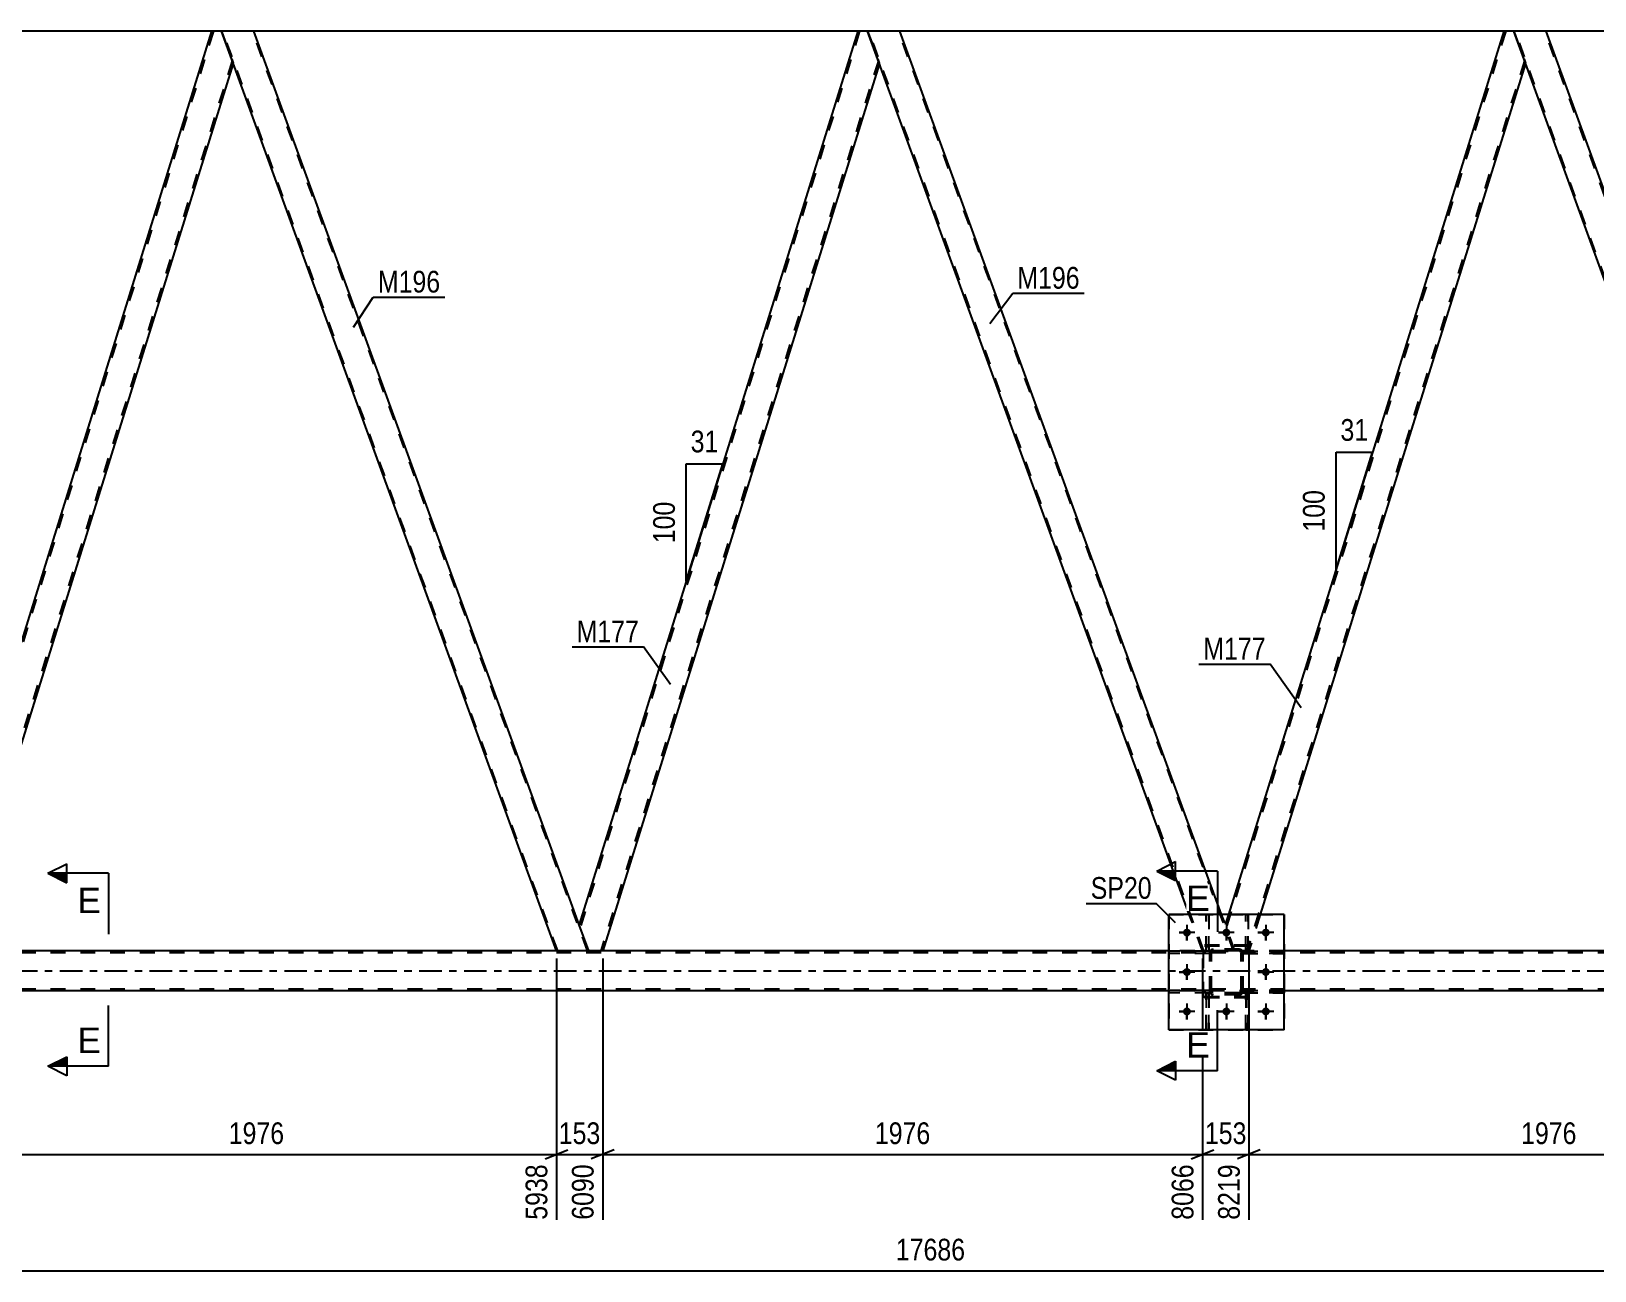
# Model space of a CAD drawing. Header units: millimetres. Extents: x 0 to 1797, y -6 to 560.
# Drawn here: x 1299.7 to 1505.7, y 261.4 to 424.8 of the extents above; entities that cross this region are included whole.
import ezdxf

# ---------------------------------------------------------------- set-up
doc = ezdxf.new("R2010")
doc.units = ezdxf.units.MM
doc.linetypes.add('DXK_LINE_DOT2', pattern=[3.9198, 1.9599, -1.9599])
doc.linetypes.add('DXK_LINE_DOT3', pattern=[5.9187, 2.979, -0.9799, 0.9799, -0.9799])
doc.styles.add('Arial', font='ARIAL.TTF', dxfattribs={"height": 0.2})
doc.styles.add('Arial Narrow', font='ARIALN.TTF', dxfattribs={"height": 0.2})

# ---------------------------------------------------------------- blocks, each defined once
blk = doc.blocks.new('Part-814276781-3791 - 3708')
at = {"color": 7, "linetype": 'DXK_LINE_DOT2'}
for p, q in [((1460.18, 304.35), (1454.18, 304.35)), ((1454.18, 297.55), (1454.18, 304.35)), ((1460.18, 297.55), (1460.18, 304.35)), ((1460.18, 297.55), (1454.18, 297.55))]:
    blk.add_line(p, q, dxfattribs=at)
blk = doc.blocks.new('Part-814276781-3806 - 3708')
at = {"color": 7, "linetype": 'DXK_LINE_DOT2'}
for p, q in [((1454.98, 298.38), (1449.58, 298.38)), ((1449.58, 298.38), (1449.58, 298.06)), ((1454.98, 298.06), (1449.58, 298.06)), ((1454.38, 298.06), (1454.38, 298.38)), ((1454.98, 298.06), (1454.98, 298.38))]:
    blk.add_line(p, q, dxfattribs=at)
blk = doc.blocks.new('Part-814276781-3876 - 3708')
at = {"color": 7, "linetype": 'DXK_LINE_DOT2'}
for p, q in [((1454.98, 303.34), (1455.02, 303.52)), ((1455.02, 303.52), (1454.98, 303.34)), ((1454.98, 298.3), (1454.98, 303.34)), ((1455.22, 303.34), (1455.24, 303.43)), ((1455.22, 298.3), (1455.22, 303.34)), ((1455.24, 303.43), (1455.29, 303.51)), ((1455.28, 303.78), (1455.46, 303.82)), ((1455.46, 303.82), (1455.28, 303.78)), ((1455.29, 303.51), (1455.37, 303.56)), ((1455.37, 303.56), (1455.46, 303.58)), ((1458.9, 303.82), (1455.46, 303.82)), ((1455.46, 303.58), (1458.9, 303.58)), ((1458.9, 303.82), (1459.09, 303.78)), ((1459.09, 303.78), (1458.9, 303.82)), ((1458.9, 303.58), (1459, 303.56)), ((1459, 303.56), (1459.07, 303.51)), ((1459.07, 303.51), (1459.13, 303.43)), ((1459.13, 303.43), (1459.14, 303.34)), ((1459.14, 298.3), (1459.14, 303.34)), ((1459.35, 303.52), (1459.38, 303.34)), ((1459.38, 303.34), (1459.35, 303.52)), ((1459.38, 298.3), (1459.38, 303.34)), ((1455.02, 298.11), (1454.98, 298.3)), ((1454.98, 298.3), (1455.02, 298.11)), ((1455.24, 298.2), (1455.22, 298.3)), ((1455.29, 298.13), (1455.24, 298.2)), ((1455.46, 297.82), (1455.28, 297.85)), ((1455.28, 297.85), (1455.46, 297.82)), ((1455.37, 298.07), (1455.29, 298.13)), ((1455.46, 298.06), (1455.37, 298.07)), ((1458.9, 298.06), (1455.46, 298.06)), ((1458.9, 297.82), (1455.46, 297.82)), ((1459, 298.07), (1458.9, 298.06)), ((1459.09, 297.85), (1458.9, 297.82)), ((1458.9, 297.82), (1459.09, 297.85)), ((1459.07, 298.13), (1459, 298.07)), ((1459.13, 298.2), (1459.07, 298.13)), ((1459.14, 298.3), (1459.13, 298.2)), ((1459.38, 298.3), (1459.35, 298.11)), ((1459.35, 298.11), (1459.38, 298.3))]:
    blk.add_line(p, q, dxfattribs=at)
at = {"color": 7, "linetype": 'DXK_LINE_DOT3'}
blk.add_line((1457.18, 300.82), (1457.18, 300.82), dxfattribs=at)
at = {"color": 7, "linetype": 'DXK_LINE_DOT2'}
for centre, start, end in [((1455.46, 303.34), 112.5, 157.5), ((1455.46, 303.34), 112.5, 157.5), ((1458.9, 303.34), 22.5, 67.5), ((1458.9, 303.34), 22.5, 67.5), ((1455.46, 298.3), 202.5, 247.5), ((1455.46, 298.3), 202.5, 247.5), ((1458.9, 298.3), 292.5, 337.5), ((1458.9, 298.3), 292.5, 337.5)]:
    blk.add_arc(centre, 0.48, start, end, dxfattribs=at)
blk = doc.blocks.new('Part-814276781-3878 - 3708')
at = {"color": 7, "linetype": 'DXK_LINE_DOT2'}
for p, q in [((1459.38, 303.26), (1459.38, 303.58)), ((1459.38, 303.58), (1464.78, 303.58)), ((1464.78, 303.26), (1459.38, 303.26)), ((1459.98, 303.26), (1459.98, 303.58)), ((1464.78, 303.58), (1464.78, 303.26))]:
    blk.add_line(p, q, dxfattribs=at)
blk = doc.blocks.new('Part-814276781-3757 - 3708')
at = {"color": 7, "linetype": 'DXK_LINE_DOT2'}
for p, q in [((1459.38, 298.06), (1459.38, 298.38)), ((1459.38, 298.38), (1464.78, 298.38)), ((1464.78, 298.06), (1459.38, 298.06)), ((1459.98, 298.06), (1459.98, 298.38)), ((1464.78, 298.38), (1464.78, 298.06))]:
    blk.add_line(p, q, dxfattribs=at)
blk = doc.blocks.new('Part-814276781-3760 - 3708')
at = {"color": 7, "linetype": 'DXK_LINE_DOT2'}
for p, q in [((1454.98, 303.58), (1449.58, 303.58)), ((1449.58, 303.26), (1449.58, 303.58)), ((1454.98, 303.26), (1449.58, 303.26)), ((1454.38, 303.26), (1454.38, 303.58)), ((1454.98, 303.58), (1454.98, 303.26))]:
    blk.add_line(p, q, dxfattribs=at)
blk = doc.blocks.new('Part-814276781-3763 - 3708')
at = {"color": 7, "linetype": 'DXK_LINE_DOT2'}
for p, q in [((1454.98, 298.38), (1449.58, 298.38)), ((1449.58, 298.06), (1449.58, 298.38)), ((1454.98, 298.06), (1449.58, 298.06)), ((1454.38, 298.06), (1454.38, 298.38)), ((1454.98, 298.38), (1454.98, 298.06))]:
    blk.add_line(p, q, dxfattribs=at)
blk = doc.blocks.new('Part-814276781-3764 - 3708')
at = {"color": 2, "linetype": 'Continuous'}
for p, q in [((1454.54, 308.42), (1454.54, 308.42)), ((1454.86, 308.42), (1454.54, 308.42)), ((1454.86, 308.42), (1454.86, 308.42))]:
    blk.add_line(p, q, dxfattribs=at)
at = {"color": 7, "linetype": 'DXK_LINE_DOT2'}
for p, q in [((1454.54, 303.57), (1454.54, 308.42)), ((1454.86, 303.57), (1454.86, 308.42)), ((1454.54, 304.17), (1454.86, 304.17)), ((1454.86, 303.57), (1454.54, 303.57))]:
    blk.add_line(p, q, dxfattribs=at)
blk = doc.blocks.new('Part-814276781-3831 - 3708')
at = {"color": 2, "linetype": 'Continuous'}
for p, q in [((1459.74, 308.42), (1459.74, 308.42)), ((1460.06, 308.42), (1459.74, 308.42)), ((1460.06, 308.42), (1460.06, 308.42))]:
    blk.add_line(p, q, dxfattribs=at)
at = {"color": 7, "linetype": 'DXK_LINE_DOT2'}
for p, q in [((1459.74, 303.57), (1459.74, 308.42)), ((1460.06, 303.57), (1460.06, 308.42)), ((1459.74, 304.17), (1460.06, 304.17)), ((1460.06, 303.57), (1459.74, 303.57))]:
    blk.add_line(p, q, dxfattribs=at)
blk = doc.blocks.new('Part-814276781-3792 - 3708')
at = {"color": 7, "linetype": 'DXK_LINE_DOT2'}
for p, q in [((1454.98, 303.34), (1455.02, 303.52)), ((1455.02, 303.52), (1454.98, 303.34)), ((1454.98, 298.3), (1454.98, 303.34)), ((1455.22, 303.34), (1455.24, 303.43)), ((1455.22, 298.3), (1455.22, 303.34)), ((1455.24, 303.43), (1455.29, 303.51)), ((1455.28, 303.78), (1455.46, 303.82)), ((1455.46, 303.82), (1455.28, 303.78)), ((1455.29, 303.51), (1455.37, 303.56)), ((1455.37, 303.56), (1455.46, 303.58)), ((1458.9, 303.82), (1455.46, 303.82)), ((1455.46, 303.58), (1458.9, 303.58)), ((1458.9, 303.82), (1459.09, 303.78)), ((1459.09, 303.78), (1458.9, 303.82)), ((1458.9, 303.58), (1459, 303.56)), ((1459, 303.56), (1459.07, 303.51)), ((1459.07, 303.51), (1459.13, 303.43)), ((1459.13, 303.43), (1459.14, 303.34)), ((1459.14, 298.3), (1459.14, 303.34)), ((1459.35, 303.52), (1459.38, 303.34)), ((1459.38, 303.34), (1459.35, 303.52)), ((1459.38, 298.3), (1459.38, 303.34)), ((1455.02, 298.11), (1454.98, 298.3)), ((1454.98, 298.3), (1455.02, 298.11)), ((1455.24, 298.2), (1455.22, 298.3)), ((1455.29, 298.13), (1455.24, 298.2)), ((1455.46, 297.82), (1455.28, 297.85)), ((1455.28, 297.85), (1455.46, 297.82)), ((1455.37, 298.07), (1455.29, 298.13)), ((1455.46, 298.06), (1455.37, 298.07)), ((1458.9, 298.06), (1455.46, 298.06)), ((1458.9, 297.82), (1455.46, 297.82)), ((1459, 298.07), (1458.9, 298.06)), ((1459.09, 297.85), (1458.9, 297.82)), ((1458.9, 297.82), (1459.09, 297.85)), ((1459.07, 298.13), (1459, 298.07)), ((1459.13, 298.2), (1459.07, 298.13)), ((1459.14, 298.3), (1459.13, 298.2)), ((1459.38, 298.3), (1459.35, 298.11)), ((1459.35, 298.11), (1459.38, 298.3))]:
    blk.add_line(p, q, dxfattribs=at)
at = {"color": 7, "linetype": 'DXK_LINE_DOT3'}
blk.add_line((1457.18, 300.82), (1457.18, 300.82), dxfattribs=at)
at = {"color": 7, "linetype": 'DXK_LINE_DOT2'}
for centre, start, end in [((1455.46, 303.34), 112.5, 157.5), ((1455.46, 303.34), 112.5, 157.5), ((1458.9, 303.34), 22.5, 67.5), ((1458.9, 303.34), 22.5, 67.5), ((1455.46, 298.3), 202.5, 247.5), ((1455.46, 298.3), 202.5, 247.5), ((1458.9, 298.3), 292.5, 337.5), ((1458.9, 298.3), 292.5, 337.5)]:
    blk.add_arc(centre, 0.48, start, end, dxfattribs=at)
blk = doc.blocks.new('Part-814276781-3797 - 3708')
at = {"color": 7, "linetype": 'DXK_LINE_DOT2'}
for p, q in [((1464.78, 303.58), (1459.38, 303.58)), ((1459.38, 303.58), (1459.38, 303.26)), ((1459.38, 303.26), (1464.78, 303.26)), ((1459.98, 303.26), (1459.98, 303.58)), ((1464.78, 303.26), (1464.78, 303.58))]:
    blk.add_line(p, q, dxfattribs=at)
blk = doc.blocks.new('Part-814276781-3800 - 3708')
at = {"color": 7, "linetype": 'DXK_LINE_DOT2'}
for p, q in [((1464.78, 298.38), (1459.38, 298.38)), ((1459.38, 298.38), (1459.38, 298.06)), ((1459.38, 298.06), (1464.78, 298.06)), ((1459.98, 298.06), (1459.98, 298.38)), ((1464.78, 298.06), (1464.78, 298.38))]:
    blk.add_line(p, q, dxfattribs=at)
blk = doc.blocks.new('Part-814276781-3932 - 3708')
at = {"color": 2, "linetype": 'Continuous'}
for p, q in [((1499.31, 424.82), (1495.06, 424.82)), ((1542.19, 307.02), (1499.31, 424.82)), ((1539.18, 303.6), (1496.59, 420.62))]:
    blk.add_line(p, q, dxfattribs=at)
at = {"color": 7, "linetype": 'DXK_LINE_DOT2'}
for p, q in [((1495.06, 424.82), (1496.59, 420.62)), ((1539.35, 303.6), (1495.23, 424.82)), ((1543.26, 303.6), (1499.14, 424.82)), ((1543.43, 303.6), (1542.19, 307.02)), ((1539.18, 303.6), (1543.43, 303.6))]:
    blk.add_line(p, q, dxfattribs=at)
blk = doc.blocks.new('Part-814276781-3803 - 3708')
at = {"color": 7, "linetype": 'DXK_LINE_DOT2'}
for p, q in [((1454.98, 303.58), (1449.58, 303.58)), ((1449.58, 303.58), (1449.58, 303.26)), ((1454.98, 303.26), (1449.58, 303.26)), ((1454.38, 303.26), (1454.38, 303.58)), ((1454.98, 303.26), (1454.98, 303.58))]:
    blk.add_line(p, q, dxfattribs=at)
blk = doc.blocks.new('Part-814276781-3822 - 3708')
at = {"color": 7, "linetype": 'DXK_LINE_DOT2'}
for p, q in [((1454.86, 298.05), (1454.54, 298.05)), ((1454.54, 298.05), (1454.54, 293.22)), ((1454.54, 297.45), (1454.86, 297.45)), ((1454.86, 293.22), (1454.86, 298.05)), ((1454.54, 293.22), (1454.86, 293.22))]:
    blk.add_line(p, q, dxfattribs=at)
blk = doc.blocks.new('Part-814276781-3850 - 3708')
at = {"color": 7, "linetype": 'DXK_LINE_DOT2'}
for p, q in [((1459.74, 303.57), (1459.74, 308.42)), ((1459.74, 308.42), (1460.06, 308.42)), ((1460.06, 308.42), (1460.06, 303.57)), ((1459.74, 304.17), (1460.06, 304.17)), ((1460.06, 303.57), (1459.74, 303.57))]:
    blk.add_line(p, q, dxfattribs=at)
blk = doc.blocks.new('Bolt-814276781-3851 - 3708')
at = {"linetype": 'Continuous'}
for points in [[(1452.5, 306.02, -1), (1451.46, 306.02, -1)], [(1457.7, 306.02, -1), (1456.66, 306.02, -1)], [(1462.9, 306.02, -1), (1461.86, 306.02, -1)], [(1452.5, 300.82, -1), (1451.46, 300.82, -1)], [(1462.9, 300.82, -1), (1461.86, 300.82, -1)], [(1452.5, 295.62, -1), (1451.46, 295.62, -1)], [(1457.7, 295.62, -1), (1456.66, 295.62, -1)], [(1462.9, 295.62, -1), (1461.86, 295.62, -1)]]:
    blk.add_hatch(color=1, dxfattribs=at).paths.add_polyline_path(points)
at = {"color": 1, "linetype": 'Continuous'}
for p, q in [((1451.98, 307.06), (1451.98, 304.98)), ((1457.18, 307.06), (1457.18, 304.98)), ((1462.38, 307.06), (1462.38, 304.98)), ((1453.02, 306.02), (1450.94, 306.02)), ((1458.22, 306.02), (1456.14, 306.02)), ((1463.42, 306.02), (1461.34, 306.02)), ((1453.02, 300.82), (1450.94, 300.82)), ((1451.98, 301.86), (1451.98, 299.78)), ((1463.42, 300.82), (1461.34, 300.82)), ((1462.38, 301.86), (1462.38, 299.78)), ((1451.98, 296.66), (1451.98, 294.58)), ((1457.18, 296.66), (1457.18, 294.58)), ((1462.38, 296.66), (1462.38, 294.58)), ((1453.02, 295.62), (1450.94, 295.62)), ((1458.22, 295.62), (1456.14, 295.62)), ((1463.42, 295.62), (1461.34, 295.62))]:
    blk.add_line(p, q, dxfattribs=at)
blk = doc.blocks.new('Bolt-814276781-3852 - 3708')
at = {"color": 1, "linetype": 'Continuous'}
for p, q in [((1451.98, 307.06), (1451.98, 306.36)), ((1457.18, 307.06), (1457.18, 306.36)), ((1462.38, 307.06), (1462.38, 306.36)), ((1450.94, 306.02), (1451.64, 306.02)), ((1451.98, 304.98), (1451.98, 305.67)), ((1453.02, 306.02), (1452.33, 306.02)), ((1456.14, 306.02), (1456.84, 306.02)), ((1457.18, 304.98), (1457.18, 305.67)), ((1458.22, 306.02), (1457.53, 306.02)), ((1461.34, 306.02), (1462.04, 306.02)), ((1462.38, 304.98), (1462.38, 305.67)), ((1463.42, 306.02), (1462.73, 306.02)), ((1450.94, 300.82), (1451.64, 300.82)), ((1451.98, 301.86), (1451.98, 301.16)), ((1453.02, 300.82), (1452.33, 300.82)), ((1461.34, 300.82), (1462.04, 300.82)), ((1462.38, 301.86), (1462.38, 301.16)), ((1463.42, 300.82), (1462.73, 300.82)), ((1451.98, 299.78), (1451.98, 300.47)), ((1462.38, 299.78), (1462.38, 300.47)), ((1451.98, 296.66), (1451.98, 295.96)), ((1457.18, 296.66), (1457.18, 295.96)), ((1462.38, 296.66), (1462.38, 295.96)), ((1450.94, 295.62), (1451.64, 295.62)), ((1451.98, 294.58), (1451.98, 295.27)), ((1453.02, 295.62), (1452.33, 295.62)), ((1456.14, 295.62), (1456.84, 295.62)), ((1457.18, 294.58), (1457.18, 295.27)), ((1458.22, 295.62), (1457.53, 295.62)), ((1461.34, 295.62), (1462.04, 295.62)), ((1462.38, 294.58), (1462.38, 295.27)), ((1463.42, 295.62), (1462.73, 295.62))]:
    blk.add_line(p, q, dxfattribs=at)
blk = doc.blocks.new('Part-814276781-3861 - 3708')
at = {"color": 7, "linetype": 'DXK_LINE_DOT2'}
for p, q in [((1460.06, 298.05), (1459.74, 298.05)), ((1459.74, 298.05), (1459.74, 293.22)), ((1459.74, 297.45), (1460.06, 297.45)), ((1460.06, 293.22), (1460.06, 298.05)), ((1459.74, 293.22), (1460.06, 293.22))]:
    blk.add_line(p, q, dxfattribs=at)
blk = doc.blocks.new('Part-814276781-3872 - 3708')
at = {"color": 7, "linetype": 'DXK_LINE_DOT2'}
for p, q in [((1454.54, 293.22), (1454.54, 298.05)), ((1454.54, 298.05), (1454.86, 298.05)), ((1454.54, 297.45), (1454.86, 297.45)), ((1454.86, 298.05), (1454.86, 293.22)), ((1454.86, 293.22), (1454.54, 293.22))]:
    blk.add_line(p, q, dxfattribs=at)
blk = doc.blocks.new('Part-814276781-3877 - 3708')
at = {"color": 7, "linetype": 'DXK_LINE_DOT2'}
for p, q in [((1460.18, 304.22), (1454.18, 304.22)), ((1454.18, 297.42), (1454.18, 304.22)), ((1460.18, 297.42), (1460.18, 304.22)), ((1460.18, 297.42), (1454.18, 297.42))]:
    blk.add_line(p, q, dxfattribs=at)
blk = doc.blocks.new('Part-814276781-3911 - 3708')
at = {"color": 2, "linetype": 'Continuous'}
for p, q in [((1323.47, 424.82), (1243.91, 424.82)), ((1408.61, 424.82), (1329.05, 424.82)), ((1493.74, 424.82), (1414.18, 424.82)), ((1578.87, 424.82), (1499.31, 424.82))]:
    blk.add_line(p, q, dxfattribs=at)
at = {"color": 7, "linetype": 'DXK_LINE_DOT2'}
for p, q in [((1329.05, 424.82), (1323.47, 424.82)), ((1414.18, 424.82), (1408.61, 424.82)), ((1499.31, 424.82), (1493.74, 424.82))]:
    blk.add_line(p, q, dxfattribs=at)
blk = doc.blocks.new('Part-814276781-3927 - 3708')
at = {"color": 7, "linetype": 'DXK_LINE_DOT2'}
for p, q in [((1493.99, 424.82), (1457.17, 306.7)), ((1496.47, 420.94), (1459.89, 303.6)), ((1496.6, 420.57), (1496.59, 420.62)), ((1496.6, 420.57), (1496.59, 420.62)), ((1457.46, 308.42), (1457.04, 307.07)), ((1458.3, 303.6), (1457.04, 307.07)), ((1461.65, 308.42), (1460.15, 303.6)), ((1460.15, 303.6), (1458.3, 303.6))]:
    blk.add_line(p, q, dxfattribs=at)
at = {"color": 2, "linetype": 'Continuous'}
for p, q in [((1493.74, 424.82), (1457.46, 308.42)), ((1495.06, 424.82), (1493.74, 424.82)), ((1496.59, 420.62), (1495.06, 424.82)), ((1496.6, 420.57), (1461.65, 308.42))]:
    blk.add_line(p, q, dxfattribs=at)
blk = doc.blocks.new('Part-814276781-3947 - 3708')
at = {"color": 2, "linetype": 'Continuous'}
for p, q in [((1464.78, 308.42), (1449.58, 308.42)), ((1449.58, 293.22), (1449.58, 308.42)), ((1464.78, 293.22), (1464.78, 308.42)), ((1464.78, 293.22), (1449.58, 293.22))]:
    blk.add_line(p, q, dxfattribs=at)
blk = doc.blocks.new('Part-814276781-3950 - 3708')
at = {"color": 7, "linetype": 'DXK_LINE_DOT2'}
for p, q in [((1454.54, 303.57), (1454.54, 308.42)), ((1454.54, 308.42), (1454.86, 308.42)), ((1454.86, 308.42), (1454.86, 303.57)), ((1454.54, 304.17), (1454.86, 304.17)), ((1454.86, 303.57), (1454.54, 303.57))]:
    blk.add_line(p, q, dxfattribs=at)
blk = doc.blocks.new('Part-814276781-3965 - 3708')
at = {"color": 7, "linetype": 'DXK_LINE_DOT2'}
for p, q in [((1323.72, 424.82), (1286.9, 306.7)), ((1326.2, 420.94), (1289.63, 303.6)), ((1326.34, 420.57), (1326.32, 420.62)), ((1326.34, 420.57), (1326.32, 420.62)), ((1287.19, 308.42), (1286.77, 307.07)), ((1288.03, 303.6), (1286.77, 307.07)), ((1291.38, 308.42), (1289.88, 303.6)), ((1289.88, 303.6), (1288.03, 303.6))]:
    blk.add_line(p, q, dxfattribs=at)
at = {"color": 2, "linetype": 'Continuous'}
for p, q in [((1323.47, 424.82), (1287.19, 308.42)), ((1324.79, 424.82), (1323.47, 424.82)), ((1326.32, 420.62), (1324.79, 424.82)), ((1326.34, 420.57), (1291.38, 308.42))]:
    blk.add_line(p, q, dxfattribs=at)
blk = doc.blocks.new('Part-814276781-3971 - 3708')
at = {"color": 7, "linetype": 'DXK_LINE_DOT2'}
for p, q in [((1449.58, 308.42), (1464.78, 308.42)), ((1449.58, 308.42), (1449.58, 293.22)), ((1464.78, 308.42), (1464.78, 293.22)), ((1449.58, 293.22), (1464.78, 293.22))]:
    blk.add_line(p, q, dxfattribs=at)
blk = doc.blocks.new('Part-814276781-3976 - 3708')
at = {"color": 7, "linetype": 'DXK_LINE_DOT2'}
for p, q in [((1743.25, 303.36), (1132.22, 303.36)), ((1464.78, 303.6), (1449.58, 303.6)), ((1743.25, 298.56), (1131.44, 298.56)), ((1464.78, 298.32), (1449.58, 298.32))]:
    blk.add_line(p, q, dxfattribs=at)
at = {"color": 2, "linetype": 'Continuous'}
for p, q in [((1449.58, 303.6), (1294.52, 303.6)), ((1619.85, 303.6), (1464.78, 303.6)), ((1449.58, 298.32), (1294.52, 298.32)), ((1619.85, 298.32), (1464.78, 298.32))]:
    blk.add_line(p, q, dxfattribs=at)
at = {"color": 7, "linetype": 'DXK_LINE_DOT3'}
blk.add_line((1131.83, 300.96), (1743.25, 300.96), dxfattribs=at)
blk = doc.blocks.new('Part-814276781-3981 - 3708')
at = {"color": 2, "linetype": 'Continuous'}
for p, q in [((1329.05, 424.82), (1324.79, 424.82)), ((1371.92, 307.02), (1329.05, 424.82)), ((1368.91, 303.6), (1326.32, 420.62))]:
    blk.add_line(p, q, dxfattribs=at)
at = {"color": 7, "linetype": 'DXK_LINE_DOT2'}
for p, q in [((1324.79, 424.82), (1326.32, 420.62)), ((1369.08, 303.6), (1324.96, 424.82)), ((1373, 303.6), (1328.88, 424.82)), ((1373.17, 303.6), (1371.92, 307.02)), ((1368.91, 303.6), (1373.17, 303.6))]:
    blk.add_line(p, q, dxfattribs=at)
blk = doc.blocks.new('Part-814276781-3996 - 3708')
at = {"color": 2, "linetype": 'Continuous'}
for p, q in [((1414.18, 424.82), (1409.92, 424.82)), ((1456.55, 308.42), (1414.18, 424.82)), ((1452.29, 308.42), (1411.45, 420.62))]:
    blk.add_line(p, q, dxfattribs=at)
at = {"color": 7, "linetype": 'DXK_LINE_DOT2'}
for p, q in [((1409.92, 424.82), (1411.45, 420.62)), ((1454.21, 303.6), (1410.09, 424.82)), ((1458.13, 303.6), (1414.01, 424.82)), ((1454.04, 303.6), (1452.29, 308.42)), ((1458.3, 303.6), (1456.55, 308.42)), ((1458.3, 303.6), (1454.04, 303.6))]:
    blk.add_line(p, q, dxfattribs=at)
blk = doc.blocks.new('Part-814276781-4001 - 3708')
at = {"color": 2, "linetype": 'Continuous'}
for p, q in [((1408.61, 424.82), (1371.9, 307.07)), ((1409.92, 424.82), (1408.61, 424.82)), ((1411.45, 420.62), (1409.92, 424.82)), ((1411.47, 420.57), (1375.01, 303.6)), ((1373.17, 303.6), (1371.92, 307.02))]:
    blk.add_line(p, q, dxfattribs=at)
at = {"color": 7, "linetype": 'DXK_LINE_DOT2'}
for p, q in [((1408.86, 424.82), (1372.04, 306.7)), ((1411.33, 420.94), (1374.76, 303.6)), ((1411.47, 420.57), (1411.45, 420.62)), ((1411.47, 420.57), (1411.45, 420.62)), ((1371.9, 307.07), (1371.92, 307.02)), ((1375.01, 303.6), (1373.17, 303.6))]:
    blk.add_line(p, q, dxfattribs=at)
blk = doc.blocks.new('Part-814276781-4008 - 3708')
at = {"color": 7, "linetype": 'DXK_LINE_DOT2'}
for p, q in [((1459.74, 293.22), (1459.74, 298.05)), ((1459.74, 298.05), (1460.06, 298.05)), ((1459.74, 297.45), (1460.06, 297.45)), ((1460.06, 298.05), (1460.06, 293.22)), ((1460.06, 293.22), (1459.74, 293.22))]:
    blk.add_line(p, q, dxfattribs=at)
blk = doc.blocks.new('StraightDimension-814276781-4809 - 3708')
at = {"color": 7, "linetype": 'Continuous'}
for p, q in [((1368.91, 302.6), (1368.91, 268.17)), ((1375.01, 302.6), (1375.01, 268.17)), ((1367.41, 276.19), (1370.41, 277.39)), ((1368.91, 276.79), (1375.01, 276.79)), ((1376.51, 277.39), (1373.51, 276.19))]:
    blk.add_line(p, q, dxfattribs=at)
at = {"color": 0}
blk.add_wipeout([(1375.3, 277.54), (1375.3, 281.74), (1368.62, 281.74), (1368.62, 277.54)], dxfattribs=at)
at = {"color": 0, "linetype": 'Continuous'}
blk.add_wipeout([(1374.41, 276.09), (1370.21, 276.09), (1370.21, 267.57), (1374.41, 267.57)], dxfattribs=at)
at = {"color": 3, "style": 'Arial Narrow'}
blk.add_text('153', height=2.863, dxfattribs=at).set_placement((1369.22, 278.14))
at = {"color": 3, "linetype": 'Continuous', "style": 'Arial Narrow'}
blk.add_text('6090', height=2.863, rotation=90.0002, dxfattribs=at).set_placement((1373.81, 268.17))
blk = doc.blocks.new('StraightDimension-814276781-4771 - 3708')
at = {"color": 7, "linetype": 'Continuous'}
for p, q in [((1454.04, 302.6), (1454.04, 268.17)), ((1460.15, 302.6), (1460.15, 268.17)), ((1452.54, 276.19), (1455.54, 277.39)), ((1454.04, 276.79), (1460.15, 276.79)), ((1461.65, 277.39), (1458.65, 276.19))]:
    blk.add_line(p, q, dxfattribs=at)
at = {"color": 0}
blk.add_wipeout([(1460.44, 277.54), (1460.44, 281.74), (1453.75, 281.74), (1453.75, 277.54)], dxfattribs=at)
at = {"color": 0, "linetype": 'Continuous'}
blk.add_wipeout([(1459.55, 276.09), (1455.35, 276.09), (1455.35, 267.57), (1459.55, 267.57)], dxfattribs=at)
at = {"color": 3, "style": 'Arial Narrow'}
blk.add_text('153', height=2.863, dxfattribs=at).set_placement((1454.35, 278.14))
at = {"color": 3, "linetype": 'Continuous', "style": 'Arial Narrow'}
blk.add_text('8219', height=2.863, rotation=90.0002, dxfattribs=at).set_placement((1458.95, 268.17))
blk = doc.blocks.new('StraightDimension-814276781-4702 - 3708')
at = {"color": 7, "linetype": 'Continuous'}
blk.add_line((1074.3, 261.45), (1762.11, 261.45), dxfattribs=at)
at = {"color": 0}
blk.add_wipeout([(1423.37, 262.2), (1423.37, 266.4), (1413.03, 266.4), (1413.03, 262.2)], dxfattribs=at)
at = {"color": 3, "style": 'Arial Narrow'}
blk.add_text('17686', height=2.863, dxfattribs=at).set_placement((1413.63, 262.8))
blk = doc.blocks.new('StraightDimension-814276781-4752 - 3708')
at = {"color": 7, "linetype": 'Continuous'}
for p, q in [((1460.15, 302.6), (1460.15, 268.17)), ((1539.18, 302.6), (1539.18, 266.34)), ((1461.65, 277.39), (1458.65, 276.19)), ((1460.15, 276.79), (1539.18, 276.79)), ((1537.68, 276.19), (1540.68, 277.39))]:
    blk.add_line(p, q, dxfattribs=at)
at = {"color": 0}
blk.add_wipeout([(1503.92, 277.54), (1503.92, 281.74), (1495.41, 281.74), (1495.41, 277.54)], dxfattribs=at)
at = {"color": 0, "linetype": 'Continuous'}
blk.add_wipeout([(1538.58, 276.09), (1534.38, 276.09), (1534.38, 265.74), (1538.58, 265.74)], dxfattribs=at)
at = {"color": 3, "style": 'Arial Narrow'}
blk.add_text('1976', height=2.863, dxfattribs=at).set_placement((1496.01, 278.14))
at = {"color": 3, "linetype": 'Continuous', "style": 'Arial Narrow'}
blk.add_text('10194', height=2.863, rotation=90.0002, dxfattribs=at).set_placement((1537.98, 266.34))
blk = doc.blocks.new('StraightDimension-814276781-4790 - 3708')
at = {"color": 7, "linetype": 'Continuous'}
for p, q in [((1375.01, 302.6), (1375.01, 268.17)), ((1454.04, 302.6), (1454.04, 268.17)), ((1376.51, 277.39), (1373.51, 276.19)), ((1375.01, 276.79), (1454.04, 276.79)), ((1452.54, 276.19), (1455.54, 277.39))]:
    blk.add_line(p, q, dxfattribs=at)
at = {"color": 0}
blk.add_wipeout([(1418.78, 277.54), (1418.78, 281.74), (1410.27, 281.74), (1410.27, 277.54)], dxfattribs=at)
at = {"color": 0, "linetype": 'Continuous'}
blk.add_wipeout([(1453.44, 276.09), (1449.24, 276.09), (1449.24, 267.57), (1453.44, 267.57)], dxfattribs=at)
at = {"color": 3, "style": 'Arial Narrow'}
blk.add_text('1976', height=2.863, dxfattribs=at).set_placement((1410.87, 278.14))
at = {"color": 3, "linetype": 'Continuous', "style": 'Arial Narrow'}
blk.add_text('8066', height=2.863, rotation=90.0002, dxfattribs=at).set_placement((1452.84, 268.17))
blk = doc.blocks.new('StraightDimension-814276781-4828 - 3708')
at = {"color": 7, "linetype": 'Continuous'}
for p, q in [((1289.88, 302.6), (1289.88, 268.17)), ((1368.91, 302.6), (1368.91, 268.17)), ((1291.38, 277.39), (1288.38, 276.19)), ((1289.88, 276.79), (1368.91, 276.79)), ((1367.41, 276.19), (1370.41, 277.39))]:
    blk.add_line(p, q, dxfattribs=at)
at = {"color": 0}
blk.add_wipeout([(1333.65, 277.54), (1333.65, 281.74), (1325.14, 281.74), (1325.14, 277.54)], dxfattribs=at)
at = {"color": 0, "linetype": 'Continuous'}
blk.add_wipeout([(1368.31, 276.09), (1364.11, 276.09), (1364.11, 267.57), (1368.31, 267.57)], dxfattribs=at)
at = {"color": 3, "style": 'Arial Narrow'}
blk.add_text('1976', height=2.863, dxfattribs=at).set_placement((1325.74, 278.14))
at = {"color": 3, "linetype": 'Continuous', "style": 'Arial Narrow'}
blk.add_text('5938', height=2.863, rotation=90.0002, dxfattribs=at).set_placement((1367.71, 268.17))
blk = doc.blocks.new('AngleDimension-814276781-5016 - 3708')
at = {"color": 7, "linetype": 'Continuous'}
for p, q in [((1386.02, 367.82), (1390.84, 367.82)), ((1386.02, 352.35), (1390.84, 367.82)), ((1386.02, 352.35), (1386.02, 367.82)), ((1386.93, 355.28), (1390.84, 367.82))]:
    blk.add_line(p, q, dxfattribs=at)
at = {"color": 0}
for points in [[(1390.86, 368.72), (1390.86, 372.92), (1386, 372.92), (1386, 368.72)], [(1385.12, 363.43), (1380.92, 363.43), (1380.92, 356.74), (1385.12, 356.74)]]:
    blk.add_wipeout(points, dxfattribs=at)
at = {"color": 3, "style": 'Arial Narrow'}
blk.add_text('31', height=2.863, dxfattribs=at).set_placement((1386.6, 369.32))
blk.add_text('100', height=2.863, rotation=90.0002, dxfattribs=at).set_placement((1384.52, 357.34))
blk = doc.blocks.new('AngleDimension-814276781-5027 - 3708')
at = {"color": 7, "linetype": 'Continuous'}
for p, q in [((1471.63, 369.34), (1476.45, 369.34)), ((1471.63, 353.88), (1476.45, 369.34)), ((1471.63, 353.88), (1471.63, 369.34)), ((1473.66, 360.39), (1476.45, 369.34))]:
    blk.add_line(p, q, dxfattribs=at)
at = {"color": 0}
for points in [[(1476.47, 370.24), (1476.47, 374.44), (1471.61, 374.44), (1471.61, 370.24)], [(1470.73, 364.95), (1466.53, 364.95), (1466.53, 358.27), (1470.73, 358.27)]]:
    blk.add_wipeout(points, dxfattribs=at)
at = {"color": 3, "style": 'Arial Narrow'}
blk.add_text('31', height=2.863, dxfattribs=at).set_placement((1472.21, 370.84))
blk.add_text('100', height=2.863, rotation=90.0002, dxfattribs=at).set_placement((1470.13, 358.87))
blk = doc.blocks.new('Mark-814276781-3923 - 3708')
at = {"color": 0}
blk.add_wipeout([(1462.36, 342.01), (1462.36, 345.01), (1454.14, 345.01), (1454.14, 342.01)], dxfattribs=at)
blk.add_wipeout([(1462.36, 342.01), (1462.36, 345.01), (1454.14, 345.01), (1454.14, 342.01)], dxfattribs=at)
at = {"color": 30, "linetype": 'Continuous'}
for p in [(1453.54, 341.41), (1467.05, 335.65)]:
    blk.add_line(p, (1462.96, 341.41), dxfattribs=at)
at = {"color": 3, "style": 'Arial Narrow'}
blk.add_text('M177', height=2.863, dxfattribs=at).set_placement((1454.14, 342.01))
blk = doc.blocks.new('Mark-814276781-3943 - 3708')
at = {"color": 0}
blk.add_wipeout([(1447.35, 310.47), (1447.35, 313.47), (1439.31, 313.47), (1439.31, 310.47)], dxfattribs=at)
blk.add_wipeout([(1447.35, 310.47), (1447.35, 313.47), (1439.31, 313.47), (1439.31, 310.47)], dxfattribs=at)
at = {"color": 30, "linetype": 'Continuous'}
for p in [(1438.71, 309.87), (1450.47, 307.29)]:
    blk.add_line(p, (1447.95, 309.87), dxfattribs=at)
at = {"color": 3, "style": 'Arial Narrow'}
blk.add_text('SP20', height=2.863, dxfattribs=at).set_placement((1439.31, 310.47))
blk = doc.blocks.new('Mark-814276781-3977 - 3708')
at = {"color": 0}
blk.add_wipeout([(1353.61, 390.38), (1353.61, 393.38), (1345.39, 393.38), (1345.39, 390.38)], dxfattribs=at)
blk.add_wipeout([(1353.61, 390.38), (1353.61, 393.38), (1345.39, 393.38), (1345.39, 390.38)], dxfattribs=at)
at = {"color": 30, "linetype": 'Continuous'}
for p, q in [((1342.16, 385.82), (1344.79, 389.78)), ((1344.79, 389.78), (1354.21, 389.78))]:
    blk.add_line(p, q, dxfattribs=at)
at = {"color": 3, "style": 'Arial Narrow'}
blk.add_text('M196', height=2.863, dxfattribs=at).set_placement((1345.39, 390.38))
blk = doc.blocks.new('Mark-814276781-3992 - 3708')
at = {"color": 0}
blk.add_wipeout([(1437.86, 390.89), (1437.86, 393.89), (1429.64, 393.89), (1429.64, 390.89)], dxfattribs=at)
blk.add_wipeout([(1437.86, 390.89), (1437.86, 393.89), (1429.64, 393.89), (1429.64, 390.89)], dxfattribs=at)
at = {"color": 30, "linetype": 'Continuous'}
for p, q in [((1426.02, 386.28), (1429.04, 390.29)), ((1429.04, 390.29), (1438.46, 390.29))]:
    blk.add_line(p, q, dxfattribs=at)
at = {"color": 3, "style": 'Arial Narrow'}
blk.add_text('M196', height=2.863, dxfattribs=at).set_placement((1429.64, 390.89))
blk = doc.blocks.new('Mark-814276781-3997 - 3708')
at = {"color": 0}
blk.add_wipeout([(1379.8, 344.29), (1379.8, 347.29), (1371.57, 347.29), (1371.57, 344.29)], dxfattribs=at)
blk.add_wipeout([(1379.8, 344.29), (1379.8, 347.29), (1371.57, 347.29), (1371.57, 344.29)], dxfattribs=at)
at = {"color": 30, "linetype": 'Continuous'}
for p in [(1370.97, 343.69), (1383.93, 338.74)]:
    blk.add_line(p, (1380.4, 343.69), dxfattribs=at)
at = {"color": 3, "style": 'Arial Narrow'}
blk.add_text('M177', height=2.863, dxfattribs=at).set_placement((1371.57, 344.29))
blk = doc.blocks.new('SectionMark-814276781-5241 - 3708')
at = {"linetype": 'Continuous'}
for points in [[(1450.5, 314.13), (1450.5, 312.88), (1448, 314.13)], [(1450.5, 289.05), (1450.5, 287.8), (1448, 287.8)]]:
    blk.add_hatch(color=6, dxfattribs=at).paths.add_polyline_path(points)
at = {"color": 6, "linetype": 'Continuous'}
for p, q in [((1448, 314.13), (1450.5, 315.38)), ((1450.5, 312.88), (1450.5, 315.38)), ((1456, 314.13), (1448, 314.13)), ((1448, 314.13), (1450.5, 312.88)), ((1448, 287.8), (1450.5, 289.05)), ((1450.5, 289.05), (1450.5, 286.55)), ((1456, 287.8), (1448, 287.8)), ((1450.5, 286.55), (1448, 287.8))]:
    blk.add_line(p, q, dxfattribs=at)
at = {"color": 0, "linetype": 'Continuous'}
for points in [[(1455, 308.88), (1455, 312.38), (1451.89, 312.38), (1451.89, 308.88)], [(1455, 289.55), (1455, 293.05), (1451.89, 293.05), (1451.89, 289.55)]]:
    blk.add_wipeout(points, dxfattribs=at)
at = {"color": 6, "linetype": 'Continuous'}
for p, q in [((1456, 314.13), (1456, 306.13)), ((1456, 287.8), (1456, 295.8))]:
    blk.add_line(p, q, dxfattribs=at)
at = {"color": 3, "linetype": 'Continuous', "style": 'Arial'}
for p in [(1451.89, 308.88), (1451.89, 289.55)]:
    blk.add_text('E', height=3.34, dxfattribs=at).set_placement(p)
blk = doc.blocks.new('SectionMark-814276781-5239 - 3708')
at = {"linetype": 'Continuous'}
for points in [[(1304.41, 313.83), (1304.41, 312.58), (1301.91, 313.83)], [(1304.41, 289.65), (1304.41, 288.4), (1301.91, 288.4)]]:
    blk.add_hatch(color=6, dxfattribs=at).paths.add_polyline_path(points)
at = {"color": 6, "linetype": 'Continuous'}
for p, q in [((1301.91, 313.83), (1304.41, 315.08)), ((1309.91, 313.83), (1301.91, 313.83)), ((1301.91, 313.83), (1304.41, 312.58)), ((1304.41, 312.58), (1304.41, 315.08)), ((1301.91, 288.4), (1304.41, 289.65)), ((1309.91, 288.4), (1301.91, 288.4)), ((1304.41, 287.15), (1301.91, 288.4)), ((1304.41, 289.65), (1304.41, 287.15))]:
    blk.add_line(p, q, dxfattribs=at)
at = {"color": 0, "linetype": 'Continuous'}
for points in [[(1308.91, 308.58), (1308.91, 312.08), (1305.8, 312.08), (1305.8, 308.58)], [(1308.91, 290.15), (1308.91, 293.65), (1305.8, 293.65), (1305.8, 290.15)]]:
    blk.add_wipeout(points, dxfattribs=at)
at = {"color": 6, "linetype": 'Continuous'}
for p, q in [((1309.91, 313.83), (1309.91, 305.83)), ((1309.91, 288.4), (1309.91, 296.4))]:
    blk.add_line(p, q, dxfattribs=at)
at = {"color": 3, "linetype": 'Continuous', "style": 'Arial'}
for p in [(1305.8, 308.58), (1305.8, 290.15)]:
    blk.add_text('E', height=3.34, dxfattribs=at).set_placement(p)

msp = doc.modelspace()

# ---------------------------------------------------------------- block references
for name in ['Part-814276781-3911 - 3708', 'Part-814276781-3965 - 3708', 'Part-814276781-3981 - 3708', 'Part-814276781-4001 - 3708', 'Part-814276781-3996 - 3708', 'Part-814276781-3927 - 3708', 'Part-814276781-3932 - 3708', 'Part-814276781-3947 - 3708', 'Part-814276781-3971 - 3708', 'Bolt-814276781-3851 - 3708', 'Bolt-814276781-3852 - 3708', 'Part-814276781-3764 - 3708', 'Part-814276781-3950 - 3708', 'Part-814276781-3831 - 3708', 'Part-814276781-3850 - 3708', 'Part-814276781-3976 - 3708', 'Part-814276781-3760 - 3708', 'Part-814276781-3803 - 3708', 'Part-814276781-3791 - 3708', 'Part-814276781-3877 - 3708', 'Part-814276781-3876 - 3708', 'Part-814276781-3792 - 3708', 'Part-814276781-3878 - 3708', 'Part-814276781-3797 - 3708', 'Part-814276781-3806 - 3708', 'Part-814276781-3763 - 3708', 'Part-814276781-3822 - 3708', 'Part-814276781-3872 - 3708', 'Part-814276781-3757 - 3708', 'Part-814276781-3800 - 3708', 'Part-814276781-3861 - 3708', 'Part-814276781-4008 - 3708']:
    msp.add_blockref(name, (0, 0))

# ---------------------------------------------------------------- next in the draw order: block references
for name in ['StraightDimension-814276781-4809 - 3708', 'StraightDimension-814276781-4771 - 3708']:
    msp.add_blockref(name, (0, 0))

# ---------------------------------------------------------------- next in the draw order: block references
msp.add_blockref('StraightDimension-814276781-4702 - 3708', (0, 0))

# ---------------------------------------------------------------- next in the draw order: block references
for name in ['Mark-814276781-3992 - 3708', 'Mark-814276781-3977 - 3708', 'AngleDimension-814276781-5016 - 3708', 'AngleDimension-814276781-5027 - 3708', 'Mark-814276781-3997 - 3708', 'Mark-814276781-3923 - 3708', 'Mark-814276781-3943 - 3708', 'StraightDimension-814276781-4828 - 3708', 'StraightDimension-814276781-4790 - 3708', 'StraightDimension-814276781-4752 - 3708']:
    msp.add_blockref(name, (0, 0))

# ---------------------------------------------------------------- next in the draw order: block references
for name in ['SectionMark-814276781-5241 - 3708', 'SectionMark-814276781-5239 - 3708']:
    msp.add_blockref(name, (0, 0))

doc.saveas('drawing.dxf')
